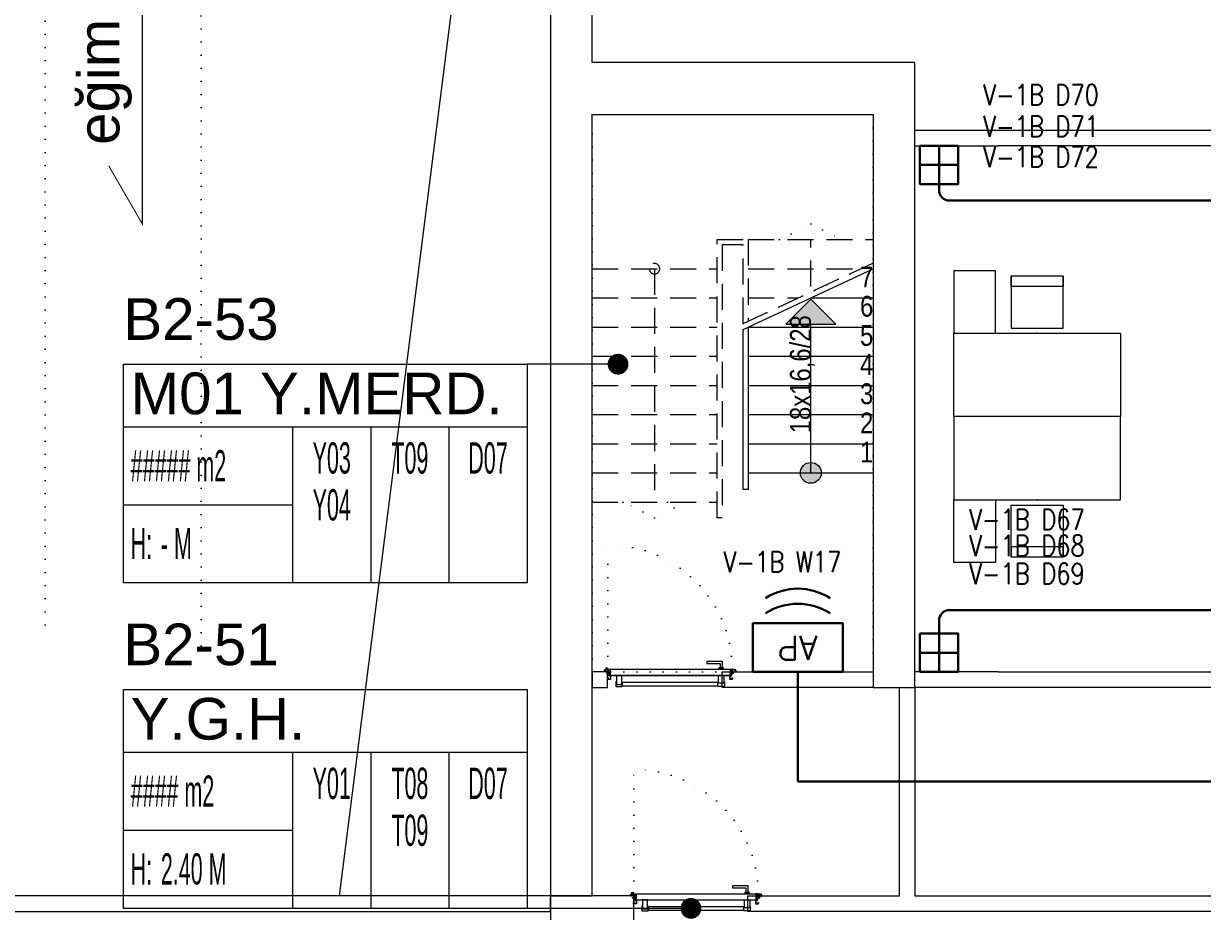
# Model space of a CAD drawing. Header units: metres. Extents: x -13621 to 152406, y -16073 to 22221.
# Drawn here: x 354 to 1486, y 2465 to 3317 of the extents above; entities that cross this region are included whole.
import ezdxf
from ezdxf.enums import TextEntityAlignment as Align

# ---------------------------------------------------------------- set-up
doc = ezdxf.new("R2010")
doc.units = ezdxf.units.M
doc.header["$LTSCALE"] = 100
doc.header["$MEASUREMENT"] = 0
for name, pattern in [('DOT2', [0.125, 0, -0.125]), ('DOT5', [0.75, 0, -0.75]), ('HIDDEN', [0.375, 0.25, -0.125])]:
    doc.linetypes.add(name, pattern=pattern)
doc.layers.get('0').update_dxf_attribs({"color": 9, "lineweight": 9})
for name, color, linetype, lineweight in [('00', 9, 'Continuous', 9), ('01', 9, 'Continuous', 9), ('05', 9, 'Continuous', 9), ('06D', 9, 'Continuous', 9), ('10', 9, 'Continuous', 9), ('14', 9, 'Continuous', 9), ('19', 9, 'Continuous', 9), ('19D', 9, 'DOT2', 9), ('20', 9, 'DOT2', 9), ('21', 9, 'Continuous', 9), ('21_mahal200', 9, 'Continuous', 9), ('Data  Tavan', 170, 'Continuous', 30), ('E-ACCESS POINT (KABLOSUZ ERİŞİM İÇİN)', 7, 'Continuous', 30), ('E-DUVARA MONTE PRİZ KUTUSU', 7, 'Continuous', 30), ('E-YAZI', 7, 'Continuous', 30)]:
    doc.layers.add(name, color=color, linetype=linetype, lineweight=lineweight)
doc.styles.add('Arial', font='arial.ttf', dxfattribs={"height": 2.5})
doc.styles.add('E-YAZI', font='txttw.shx')
doc.styles.add('MuuM_TEXT-ITALIC', font='ARIALNI.TTF')
doc.styles.add('MuuM_TEXT-STANDART', font='ARIALN.TTF')
doc.dimstyles.new('MuuM_DIM200', dxfattribs={"dimscale": 20, "dimtxt": 2, "dimasz": 1, "dimexe": 1, "dimexo": 1, "dimgap": 1, "dimtad": 1, "dimdec": 1, "dimrnd": 0.5, "dimdsep": 46, "dimtxsty": 'MuuM_TEXT-STANDART', "dimblk": 'ARCHTICK', "dimcen": 0, "dimdle": 0.15, "dimclrd": 256, "dimclre": 256, "dimclrt": 256, "dimadec": 0, "dimazin": 0, "dimtfac": 5, "dimtdec": 1, "dimtix": 1, "dimtmove": 2, "dimatfit": 3, "dimldrblk": 'DOT', "dimfxl": 3, "dimfxlon": 1, "dimtolj": 1, "dimlwd": -1, "dimlwe": -1, "dimarcsym": 0})

# ---------------------------------------------------------------- blocks, each defined once
blk = doc.blocks.new('10_DUVARA MONTE PRİZ KUTUSU')
at = {"layer": 'E-DUVARA MONTE PRİZ KUTUSU', "color": 4}
for p, q in [((0, 24.5), (0, -24.5)), ((24.5, 0), (-24.5, 0))]:
    blk.add_line(p, q, dxfattribs=at)
blk.add_lwpolyline([(-24.5, -24.5), (24.5, -24.5), (24.5, 24.5), (-24.5, 24.5)], close=True, dxfattribs=at)
blk = doc.blocks.new('*U382')
at = {"layer": 'E-ACCESS POINT (KABLOSUZ ERİŞİM İÇİN)', "color": 4}
blk.add_lwpolyline([(-2.395, 3.237), (2.395, 3.237), (2.395, 0.647), (-2.395, 0.647)], close=True, dxfattribs=at)
at = {"layer": 'E-ACCESS POINT (KABLOSUZ ERİŞİM İÇİN)', "color": 3}
for centre in [(0, 2.797), (0, 1.993)]:
    blk.add_arc(centre, 3.191, 237.1828, 302.8172, dxfattribs=at)
at = {"layer": 'E-ACCESS POINT (KABLOSUZ ERİŞİM İÇİN)', "color": 3, "style": 'E-YAZI'}
blk.add_text('AP', height=1.28, dxfattribs=at).set_placement((-1.054, 1.311))
blk = doc.blocks.new('p-kolon_80x80')
blk.add_lwpolyline([(-40, -40), (40, -40), (40, 40), (-40, 40)], close=True)
blk = doc.blocks.new('2.bod.sitatik')
at = {"layer": '01'}
blk.add_lwpolyline([(860, -6150), (900, -6150), (900, -6150), (900, -6150), (900, -5400), (1170, -5400), (1170, -5950), (1170, -5950), (1170, -5950), (1210, -5950), (1210, -5350), (900, -5350), (900, -4630), (860, -4630)], close=True, dxfattribs=at)
blk.add_blockref('p-kolon_80x80', (900, -6190), dxfattribs=at)
blk = doc.blocks.new('*U19')
at = {"ltscale": 15}
for p, q in [((-25, 1), (-26, 0)), ((-25, -1), (-26, 0)), ((-23, 1), (-25, 1)), ((-23, 1), (-23, -2)), ((-21, -3), (-18, 3)), ((-21, -3), (-18, 3)), ((-20, -3), (-17, 3)), ((-20, -3), (-16, 3)), ((-18, -3), (-15, 3)), ((-18, -3), (-15, 3)), ((-18, 1), (-18, 2)), ((-17, -3), (-14, 3)), ((-17, -3), (-13, 3)), ((-17, 1), (-17, 2)), ((-15, -3), (-12, 3)), ((-15, -3), (-12, 3)), ((-15, 1), (-15, 2)), ((-14, -3), (-11, 3)), ((-14, -3), (-10, 3)), ((-14, 1), (-14, 2)), ((-12, -3), (-9, 3)), ((-12, -3), (-9, 3)), ((-12, 1), (-12, 2)), ((-11, -3), (-8, 3)), ((-11, -3), (-7, 3)), ((-11, 1), (-11, 2)), ((-9, -3), (-6, 3)), ((-9, -3), (-6, 3)), ((-9, 1), (-9, 2)), ((-8, -3), (-4, 3)), ((-8, -3), (-5, 3)), ((-8, 1), (-8, 2)), ((-6, -3), (-3, 3)), ((-6, -3), (-3, 3)), ((-6, 1), (-6, 2)), ((-5, -3), (-1, 3)), ((-5, -3), (-2, 3)), ((-5, 1), (-5, 2)), ((-3, 1), (-3, 2)), ((0, 4), (-2, 1)), ((-2, 1), (-2, 2)), ((0, 0), (-1, 0)), ((-25, -1), (-23, -2)), ((-9, -2), (-23, -2)), ((-21, -3), (-21, -2)), ((-20, -3), (-19, -2)), ((-20, -2), (-19, -2)), ((-19, -2), (-18, -2)), ((-18, -3), (-18, -2)), ((-17, -3), (-16, -2)), ((-17, -2), (-16, -2)), ((-16, -2), (-15, -2)), ((-15, -3), (-15, -2)), ((-14, -3), (-13, -2)), ((-14, -2), (-13, -2)), ((-13, -2), (-12, -2)), ((-12, -3), (-12, -2)), ((-11, -3), (-10, -2)), ((-11, -2), (-10, -2)), ((-10, -2), (-9, -2)), ((-9, -3), (-9, -2)), ((-8, -2), (-7, -2)), ((-8, -3), (-7, -2)), ((-7, -2), (-6, -2)), ((-6, -3), (-6, -2)), ((-5, -2), (-4, -2)), ((-5, -3), (-4, -2)), ((-4, -2), (-2, -2)), ((0, -4), (-2, -2)), ((0, 0), (-1, 0))]:
    blk.add_line(p, q, dxfattribs=at)
for p, q in [((-7, 1), (-23, 1)), ((-17, 1), (-19, 1)), ((-16, 1), (-17, 1)), ((-14, 1), (-16, 1)), ((-13, 1), (-14, 1)), ((-11, 1), (-13, 1)), ((-10, 1), (-11, 1)), ((-8, 1), (-10, 1)), ((-7, 1), (-8, 1)), ((-5, 1), (-7, 1)), ((-4, 1), (-5, 1)), ((-2, 1), (-4, 1)), ((-2, 1), (-2, 1)), ((0, 0), (0, 4)), ((-2, -2), (-2, -2)), ((0, 0), (0, -4))]:
    blk.add_line(p, q)
for centre, radius, start, end in [((-26, 4), 3.92, 274.361, 322.1025), ((-26, -4), 3.92, 37.8975, 85.639), ((-18, 3), 0.0971, 330.3204, 150.3204), ((-17, 3), 0.0971, 330.3204, 150.3204), ((-15, 3), 0.0971, 330.3204, 150.3204), ((-14, 3), 0.0971, 330.3204, 150.3204), ((-12, 3), 0.0971, 330.3204, 150.3204), ((-11, 3), 0.0971, 330.3204, 150.3204), ((-9, 3), 0.0971, 330.3204, 150.3204), ((-8, 3), 0.0971, 330.3204, 150.3204), ((-6, 3), 0.0971, 330.3204, 150.3204), ((-5, 3), 0.0971, 330.3204, 150.3204), ((-3, 3), 0.0971, 330.3204, 150.3204), ((-2, 3), 0.0971, 330.3204, 150.3204), ((-1, 0), 0.486, 90, 270), ((0, 4), 0.25, 0, 150.0864), ((-21, -3), 0.0971, 150.3204, 330.3204), ((-20, -3), 0.0971, 150.3204, 330.3204), ((-18, -3), 0.0971, 150.3204, 330.3204), ((-17, -3), 0.0971, 150.3204, 330.3204), ((-15, -3), 0.0971, 150.3204, 330.3204), ((-14, -3), 0.0971, 150.3204, 330.3204), ((-12, -3), 0.0971, 150.3204, 330.3204), ((-11, -3), 0.0971, 150.3204, 330.3204), ((-9, -3), 0.0971, 150.3204, 330.3204), ((-8, -3), 0.0971, 150.3204, 330.3204), ((-6, -3), 0.0971, 150.3204, 330.3204), ((-5, -3), 0.0971, 150.3204, 330.3204), ((0, -4), 0.25, 209.9136, 0)]:
    blk.add_arc(centre, radius, start, end, dxfattribs=at)
blk = doc.blocks.new('conta')
at = {"ltscale": 10}
for p, q in [((-2649.9, 5345.5), (-2649.8, 5345.6)), ((-2649.9, 5344.5), (-2649.8, 5344.3)), ((-2649.8, 5344.3), (-2649.7, 5344.3)), ((-2649.7, 5345.4), (-2649.3, 5345.4)), ((-2649.2, 5345.4), (-2649.1, 5345.5)), ((-2649, 5344), (-2648.8, 5343.8)), ((-2648.9, 5344.1), (-2648.7, 5343.9)), ((-2648.8, 5345.1), (-2648.6, 5345.3)), ((-2648.8, 5344.9), (-2648.6, 5345.2)), ((-2648.7, 5343.8), (-2648.7, 5343.8)), ((-2648.6, 5345.3), (-2648.6, 5345.3))]:
    blk.add_line(p, q, dxfattribs=at)
for centre, radius, start, end in [((-2649.8, 5345.5), 0.05, 140.6345, 188.9372), ((-2653, 5345), 3.19, 350.4674, 8.9372), ((-2649.9, 5344.5), 0.02, 170.4674, 213.7451), ((-2649.7, 5345.6), 0.0696, 22.2428, 159.258), ((-2650.9, 5345), 1.24, 340.3382, 16.7772), ((-2649.7, 5344.6), 0.03, 160.3382, 273.2666), ((-2649.7, 5345.4), 0.03, 90, 196.7772), ((-2649.6, 5341.5), 3.01, 80.4362, 93.2666), ((-2649.3, 5345.5), 0.05, 270, 303.0062), ((-2649.2, 5344.1), 0.231, 353.9571, 81.9004), ((-2649.1, 5345.5), 0.03, 4.7972, 123.0062), ((-2649.1, 5344.5), 0.03, 260.4362, 338.7066), ((-2651.2, 5344.8), 2.33, 7.5897, 18.7951), ((-2649, 5345.6), 0.05, 18.7951, 42.1429), ((-2650.2, 5345), 1.27, 338.7066, 23.0418), ((-2648.9, 5344.1), 0.1, 173.9571, 217.2653), ((-2648.8, 5345.1), 0.05, 187.5897, 322.7347), ((-2658.2, 5345.2), 9.36, 353.6857, 357.8537), ((-2648.8, 5344.2), 0.1, 173.6857, 217.2653), ((-2648.8, 5344.8), 0.05, 142.7347, 180.2669), ((-2648.7, 5343.8), 0.05, 217.2653, 307.2653), ((-2648.7, 5343.8), 0.05, 307.2653, 37.2653), ((-2648.6, 5345.3), 0.05, 52.7347, 142.7347), ((-2648.6, 5345.3), 0.05, 322.7347, 52.7347)]:
    blk.add_arc(centre, radius, start, end, dxfattribs=at)
for points, knots in [([(-2649, 5345.6), (-2649, 5345.6), (-2649.1, 5345.7), (-2649.2, 5345.4), (-2649.3, 5345.7), (-2649.4, 5345.5), (-2649.5, 5345.7), (-2649.6, 5345.5), (-2649.7, 5345.6), (-2649.7, 5345.6)], [0.0086373, 0.0086373, 0.0086373, 0.0086373, 0.1097304, 0.3133405, 0.4430081, 0.5658764, 0.7165186, 0.8527974, 0.9648495, 0.9648495, 0.9648495, 0.9648495]), ([(-2649.7, 5344.3), (-2649.7, 5344.3), (-2649.7, 5344.5), (-2649.6, 5344.3), (-2649.3, 5344.4), (-2649.2, 5344.4), (-2649.2, 5344.4)], [0, 0, 0, 0, 0.1008757, 0.3841126, 0.5436166, 0.6906785, 0.6906785, 0.6906785, 0.6906785])]:
    blk.add_open_spline(points, degree=3, knots=knots, dxfattribs=at)
blk = doc.blocks.new('p-yn_sackasa')
at = {"layer": '10', "linetype": 'Continuous'}
for p, q in [((-2.2, 0), (-2.2, -0.2)), ((0, 6.9), (0, 6.2)), ((0, 6.2), (0, 6.9)), ((0.1, 6.9), (0.1, 6.2)), ((0.2, 6.9), (0.2, 6.2)), ((2.7, 7.2), (0.3, 7.2)), ((2.7, 7.2), (0.3, 7.2)), ((2.7, 7), (0.3, 7)), ((0.3, 7), (2.7, 7)), ((0.3, 6.1), (0.8, 6.1)), ((0.7, 6), (0.3, 6)), ((0.3, 5.9), (0.7, 5.9)), ((0.8, 5.9), (0.3, 5.9)), ((0.7, 5.9), (0.7, 6)), ((0.7, -0.7), (0.7, 2.3)), ((0.7, -0.7), (0.7, 2.3)), ((0.8, 5.9), (0.8, 6.1)), ((0.8, -0.7), (0.8, 2.3)), ((0.8, -0.7), (0.8, 2.3)), ((0.9, 2.3), (1, 2.3)), ((0.9, 2.3), (0.9, 2.3)), ((1, 2.5), (1, 2.4)), ((1, 2.5), (1, 2.5)), ((1.1, 2.5), (1.1, 3.7)), ((1.1, 2.5), (1.1, 3.7)), ((1.3, 3.7), (1.3, 2.5)), ((1.3, 2.5), (1.3, 3.7)), ((2.5, 4), (1.4, 4)), ((1.4, 4), (2.5, 4)), ((1.4, 3.8), (2.5, 3.8)), ((2.5, 3.8), (1.4, 3.8)), ((2.5, 3.4), (2.6, 3.7)), ((2.6, 3.7), (2.5, 3.4)), ((2.7, 3.6), (2.6, 3.3)), ((2.7, 3.6), (2.6, 3.3)), ((2.8, 3.3), (2.8, 6.9)), ((2.8, 3.3), (2.8, 6.9)), ((2.9, 3.3), (2.9, 6.9)), ((2.9, 3.3), (2.9, 6.9)), ((-2.9, -1.7), (-2.9, -0.3)), ((-2.9, -0.3), (-2.9, -1.7)), ((-2.8, -0.3), (-2.8, -1.7)), ((-2.8, -0.3), (-2.8, -1.7)), ((-2.2, 0), (-2.7, 0)), ((-2.2, 0), (-2.7, 0)), ((-2.2, -0.1), (-2.7, -0.1)), ((-2.2, -0.2), (-2.7, -0.2)), ((1, -1.8), (-2.7, -1.8)), ((1, -1.9), (-2.7, -1.9)), ((-2.7, -2), (1, -2)), ((1, -2), (-2.7, -2)), ((-2.2, -0.1), (-2.2, 0)), ((0.9, -0.8), (1, -0.8)), ((0.9, -0.8), (0.9, -0.8)), ((1, -0.9), (1, -0.9)), ((1, -0.9), (1, -0.9)), ((1.1, -1), (1.1, -1.7)), ((1.1, -1), (1.1, -1.7)), ((1.3, -1), (1.3, -1.7)), ((1.3, -1), (1.3, -1.7))]:
    blk.add_line(p, q, dxfattribs=at)
for points in [[(0.1, 2.1), (0.7, 2.1), (0.7, -0.5), (0.1, -0.5)], [(0.1, 2.1), (0.4, 2.1), (0.4, -0.5), (0.1, -0.5)]]:
    blk.add_lwpolyline(points, close=True, dxfattribs=at)
for centre, radius, start, end in [((0.3, 6.9), 0.249, 90, 180), ((0.3, 6.9), 0.261, 90, 180), ((0.3, 6.2), 0.249, 181.345, 271.3502), ((0.3, 6.2), 0.261, 180, 270), ((0.3, 6.9), 0.122, 90, 180), ((0.3, 6.2), 0.122, 180, 270), ((0.3, 6.9), 0.11, 90, 180), ((0.3, 6.2), 0.11, 180, 270), ((0.9, 2.3), 0.206, 63.2169, 180), ((0.9, 2.3), 0.219, 63.2153, 180), ((0.9, 2.3), 0.0801, 63.215, 180), ((0.9, 2.3), 0.0674, 63.2144, 180), ((1, 2.5), 0.219, 243.2148, 0), ((1, 2.5), 0.0801, 243.2203, 0), ((1, 2.5), 0.206, 243.2197, 0), ((1, 2.5), 0.0674, 243.2129, 0), ((1.4, 3.7), 0.24, 90, 180), ((1.4, 3.7), 0.253, 90, 180), ((1.4, 3.7), 0.114, 90, 180), ((1.4, 3.7), 0.101, 90, 180), ((2.5, 3.7), 0.249, 342.8613, 90), ((2.5, 3.7), 0.261, 342.8602, 90), ((2.5, 3.7), 0.122, 342.8607, 90), ((2.5, 3.7), 0.11, 342.8621, 90), ((2.7, 3.3), 0.232, 162.8601, 0), ((2.7, 3.3), 0.219, 162.8613, 0), ((2.7, 3.3), 0.0927, 162.8605, 0), ((2.7, 3.3), 0.0801, 162.8624, 0), ((2.7, 6.9), 0.249, 0, 90), ((2.7, 6.9), 0.261, 0, 90), ((2.7, 6.9), 0.122, 0, 90), ((2.7, 6.9), 0.11, 0, 90), ((-2.7, -0.3), 0.24, 90, 180), ((-2.7, -0.3), 0.253, 90, 180), ((-2.7, -1.7), 0.24, 180, 270), ((-2.7, -1.7), 0.253, 180, 270), ((-2.7, -0.3), 0.114, 90, 180), ((-2.7, -0.3), 0.101, 90, 180), ((-2.7, -1.7), 0.114, 180, 270), ((-2.7, -1.7), 0.101, 180, 270), ((0.9, -0.7), 0.206, 180, 296.7851), ((0.9, -0.7), 0.219, 180, 296.785), ((0.9, -0.7), 0.0674, 180, 180.5245), ((0.9, -0.7), 0.0801, 180, 296.785), ((0.9, -0.7), 0.0674, 180, 296.7871), ((1, -1), 0.219, 0, 116.7854), ((1, -1), 0.206, 0, 116.7836), ((1, -1), 0.0801, 0, 116.7811), ((1, -1), 0.0674, 0, 116.7871), ((1, -1.7), 0.114, 270, 0), ((1, -1.7), 0.24, 270, 0), ((1, -1.7), 0.101, 270, 0), ((1, -1.7), 0.253, 270, 0)]:
    blk.add_arc(centre, radius, start, end, dxfattribs=at)
at = {"layer": '10', "xscale": 0.0842696629213483, "yscale": 0.0842696629213483, "zscale": 0.0842696629213483}
blk.add_blockref('*U19', (1, 1.3), dxfattribs=at)
at = {"layer": '14', "xscale": -0.7887640449438696, "yscale": 0.7887640449438696, "zscale": 0.7887640449438204, "rotation": 90}
blk.add_blockref('conta', (4217.8, -2086.4), dxfattribs=at)
blk = doc.blocks.new('*U379')
at = {"layer": '06D'}
for points in [[(110.1, 4.8), (110.1, 11), (95.1, 11), (95.1, 9.1), (107.9, 9.1), (107.9, 9.1), (107.9, 4.8), (110.1, 4.8)], [(111.2, 3.5), (111.2, 4.8), (106.8, 4.8), (106.8, 3.5), (111.2, 3.5)]]:
    blk.add_lwpolyline(points, dxfattribs=at)
for points in [[(8.5, -8.6), (7.9, -8.6), (7.9, -12.6, 0.414214), (8.2, -13), (13.7, -13, 0.414214), (14.1, -12.6), (14.1, -8.6), (13.5, -8.6)], [(111.5, -8.6), (112.1, -8.6), (112.1, -12.6, -0.414214), (111.7, -13), (106.2, -13, -0.414214), (105.9, -12.6), (105.9, -8.6), (106.5, -8.6)]]:
    blk.add_lwpolyline(points, format="xyb", dxfattribs=at)
for points in [[(8.5, -11.1), (13.5, -11.1), (13.5, -2.5), (8.5, -2.5)], [(14.1, -12.4), (105.9, -12.4), (105.9, -9.2), (14.1, -9.2)], [(111.5, -10), (106.5, -10), (106.5, -2.5), (111.5, -2.5)]]:
    blk.add_lwpolyline(points, close=True, dxfattribs=at)
at = {"layer": '10', "ltscale": 10}
for p, q in [((-1.6, 3.7), (-1.7, 3.6)), ((-1.6, 3.7), (-1.7, 3.6)), ((-1.2, 3.1), (-1.2, 3.2)), ((-1.2, 3.1), (-1.2, 3.2)), ((-1.2, 3.1), (-1.1, 3.1)), ((-1.2, 3.1), (-1.1, 3.1)), ((-1.1, 3), (-1.1, 3.4)), ((-1.1, 3), (-1.1, 3.4)), ((-0.8, 3), (-0.8, 3.4)), ((-0.8, 3), (-0.8, 3.4)), ((0.3, 3.4), (0.3, 3.3)), ((0.4, 3.5), (119.6, 3.5)), ((0.4, 3.4), (0.4, 3.3)), ((0.4, 3.2), (2.2, 3.2)), ((0.5, 3.4), (119.5, 3.4)), ((0.5, 3.3), (2.3, 3.3)), ((1, 0), (2, 0.7)), ((2, 1.1), (2, 0.7)), ((2.3, 1.1), (2, 1.1)), ((2, 0.7), (2, -0.8)), ((2.3, 3.1), (2.3, -2.4)), ((2.3, 0.7), (2.3, 1.1)), ((2.3, -0.8), (2.3, 0.7)), ((2.4, 3.2), (2.4, -2.3)), ((117.5, 3.2), (117.5, -2.3)), ((119.5, 3.3), (117.6, 3.3)), ((119.6, 3.2), (117.7, 3.2)), ((117.7, 3.1), (117.7, -2.4)), ((117.7, 1.1), (117.7, -0.4)), ((118, 1.1), (117.7, 1.1)), ((117.7, 1.1), (117.7, -0.4)), ((118, 1.1), (117.7, 1.1)), ((118, -0.4), (118, 1.1)), ((118, -0.4), (118, 1.1)), ((118, 0.9), (119, 0.9)), ((118, 0.9), (119, 0.9)), ((118, 0.7), (119, 0.7)), ((118, 0.7), (119, 0.7)), ((119, 0.3), (118, -0.4)), ((119, 0.3), (118, -0.4)), ((119.5, 3.4), (119.5, 3.3)), ((119.7, 3.4), (119.7, 3.3)), ((2, -0.4), (1, -0.4)), ((2, -0.6), (1, -0.6)), ((2, -0.8), (2.3, -0.8)), ((2.4, -2.5), (117.6, -2.5)), ((2.5, -2.3), (117.5, -2.3)), ((117.7, -0.4), (117.7, -0.8)), ((117.7, -0.4), (117.7, -0.8)), ((117.7, -0.8), (118, -0.8)), ((117.7, -0.8), (118, -0.8)), ((118, -0.8), (118, -0.4)), ((118, -0.8), (118, -0.4))]:
    blk.add_line(p, q, dxfattribs=at)
blk.add_circle((-0.9, 4.2), 0.843, dxfattribs=at)
blk.add_circle((-0.9, 4.2), 0.843, dxfattribs=at)
for centre, radius, start, end in [((-0.9, 4.2), 1.01, 219.4092, 254.2861), ((-0.9, 4.2), 1.01, 219.4092, 254.2861), ((-0.4, 3.2), 0.428, 156.352, 217.621), ((-0.4, 3.2), 0.428, 156.352, 217.621), ((-0.4, 3.2), 0.302, 105.5524, 240.0315), ((-0.4, 3.2), 0.302, 105.5524, 240.0315), ((0.4, 3.4), 0.1, 90, 180), ((0.4, 3.3), 0.1, 180, 270), ((0.5, 3.4), 0.005, 90, 180), ((0.5, 3.3), 0.005, 180, 270), ((2.2, 3.1), 0.05, 0, 90), ((2.3, 3.2), 0.1, 0, 90), ((117.6, 3.2), 0.1, 90, 180), ((117.7, 3.1), 0.05, 90, 180), ((119.5, 3.4), 0.005, 0, 90), ((119.5, 3.3), 0.005, 270, 0), ((119.6, 3.4), 0.1, 0, 90), ((119.6, 3.3), 0.1, 270, 0), ((2.4, -2.4), 0.1, 180, 270), ((2.5, -2.3), 0.05, 180, 270), ((117.6, -2.3), 0.141, 284.9271, 345.0729)]:
    blk.add_arc(centre, radius, start, end, dxfattribs=at)
at = {"layer": '20'}
blk.add_lwpolyline([(0.3, 3.4), (0.3, 122.8, -0.414214), (119.7, 3.4, 1)], format="xyb", dxfattribs=at)
at = {"xscale": -1, "rotation": 180}
blk.add_blockref('p-yn_sackasa', (0, 1), dxfattribs=at)
at = {"rotation": 180}
blk.add_blockref('p-yn_sackasa', (120, 1), dxfattribs=at)
blk = doc.blocks.new('0_arrowstairs')
blk.add_lwpolyline([(0, 0), (0, -30), (15, 0), (0, 30)], close=True)
blk = doc.blocks.new('p-M01-M02_M03')
at = {"layer": '19'}
h = blk.add_hatch(color=256, dxfattribs=at)
h.dxf.hatch_style = 1
h.paths.add_polyline_path([(186, -201.3), (234, -201.3), (210, -177.2)])
h = blk.add_hatch(color=256, dxfattribs=at)
h.dxf.hatch_style = 1
edge = h.paths.add_edge_path()
edge.add_arc((210, -344), 10, 0, 360)
for points in [[(145, -206.3), (270, -148)], [(145, -206.3), (270, -148)], [(210, -344), (210, -201.3), (210, -201.3)], [(150, -204), (150, -360), (150, -360), (145, -360), (145, -360), (145, -206.3)]]:
    blk.add_lwpolyline(points, dxfattribs=at)
blk.add_lwpolyline([(186, -201.3), (234, -201.3), (210, -177.2)], close=True, dxfattribs=at)
at = {"layer": '19', "linetype": 'Continuous'}
for points in [[(210, -176), (270, -176)], [(150, -204), (270, -204)], [(150, -232), (270, -232)], [(150, -260), (270, -260)], [(150, -288), (270, -288)], [(150, -316), (270, -316)], [(150, -344), (270, -344)]]:
    blk.add_lwpolyline(points, dxfattribs=at)
at = {"layer": '19'}
blk.add_circle((210, -344), 10, dxfattribs=at)
at = {"layer": '19D', "linetype": 'HIDDEN'}
for points in [[(145, -200.7), (145, -125), (125, -125), (125, -125), (125, -387), (120, -387), (120, -120), (120, -120), (150, -120), (150, -198.4)], [(150, -120), (270, -120)], [(210, -165), (210, -120)], [(145, -200.7), (270, -142.4)], [(0, -148), (120, -148)], [(150, -148), (258, -148)], [(0, -176), (120, -176)], [(150, -176), (198, -176)], [(0, -204), (120, -204)], [(0, -232), (120, -232)], [(0, -260), (120, -260)], [(0, -288), (120, -288)], [(0, -316), (120, -316)], [(0, -344), (120, -344)], [(0, -372), (120, -372)]]:
    blk.add_lwpolyline(points, dxfattribs=at)
at = {"layer": '19D'}
blk.add_lwpolyline([(145, -200.7), (270, -142.4)], dxfattribs=at)
at = {"layer": '19D', "linetype": 'HIDDEN', "extrusion": (0, 0, -1)}
blk.add_lwpolyline([(-60, -148), (-60, -372)], dxfattribs=at)
blk.add_circle((-60, -148), 5, dxfattribs=at)
at = {"layer": '19D', "linetype": 'HIDDEN', "extrusion": (0, 0, -1), "zscale": -1, "rotation": 90}
blk.add_blockref('0_arrowstairs', (-210, -120), dxfattribs=at)
at = {"layer": '19D', "linetype": 'HIDDEN', "extrusion": (0, 0, -1), "rotation": 270}
blk.add_blockref('0_arrowstairs', (-60, -372), dxfattribs=at)
blk = doc.blocks.new('p-M01-M02_M03_formül')
at = {"layer": '21', "style": 'MuuM_TEXT-STANDART'}
for s, p in [('7', (270, -176)), ('6', (270, -204)), ('5', (270, -232)), ('4', (270, -260)), ('3', (270, -288)), ('2', (270, -316)), ('1', (270, -344))]:
    blk.add_text(s, height=20, dxfattribs=at).set_placement(p, align=Align.RIGHT)
blk.add_text('18x16,6/28', height=20, rotation=90, dxfattribs=at).set_placement((210, -202.6), align=Align.RIGHT)
blk = doc.blocks.new('0_slopearrow')
at = {"const_width": 0.05}
blk.add_lwpolyline([(11.206, 0), (-3.794, 0), (-0.999, 1.614)], dxfattribs=at)
at = {"style": 'Arial'}
blk.add_attdef('EGIM', text='', height=2, dxfattribs=at).set_placement((0, 0.5), align=Align.BOTTOM_LEFT)
at = {"style": 'MuuM_TEXT-ITALIC'}
blk.add_attdef('SLOPE', text='', height=2, dxfattribs=at).set_placement((0, -0.5), align=Align.TOP_LEFT)
blk = doc.blocks.new('p-sandalye-03')
for points in [[(-5, -25.1), (-5, 24.9), (-55, 24.9), (-55, -25.1), (-5, -25.1)], [(-55, 24.9), (-45, 24.9), (-45, -25.1), (-55, -25.1)]]:
    blk.add_lwpolyline(points)
blk.add_point((0, -0.1))
blk = doc.blocks.new('m-calisma unitesi 02')
at = {"ltscale": 0.5}
blk.add_lwpolyline([(-160, 140), (-160, 80), (-120, 80), (-120, 140)], close=True, dxfattribs=at)
blk.add_lwpolyline([(0, 80), (0, 0), (-160, 0), (-160, 80)], close=True)
at = {"linetype": 'DOT5'}
blk.add_lwpolyline([(-160, 80), (-160, 80)], dxfattribs=at)
at = {"rotation": 270}
blk.add_blockref('p-sandalye-03', (-80, 80), dxfattribs=at)
blk = doc.blocks.new('_ArchTick')
at = {"color": 0, "linetype": 'ByBlock', "const_width": 0.15}
blk.add_lwpolyline([(-0.5, -0.5), (0.5, 0.5)], dxfattribs=at)
blk = doc.blocks.new('_Dot')
at = {"color": 0, "linetype": 'ByBlock', "lineweight": -2}
blk.add_line((-0.5, 0), (-1, 0), dxfattribs=at)
at = {"color": 0, "linetype": 'ByBlock', "const_width": 0.5}
blk.add_lwpolyline([(-0.25, 0, 1), (0.25, 0, 1)], format="xyb", close=True, dxfattribs=at)
blk = doc.blocks.new('0_roomno2')
blk.add_lwpolyline([(19.375, -10.5), (0, -10.5), (0, 0), (19.375, 0)], close=True)
for points in [[(0, -3), (19.375, -3)], [(8.125, -3), (8.125, -10.5)], [(11.875, -3), (11.875, -10.5)], [(15.625, -3), (15.625, -10.5)], [(0, -6.75), (8.125, -6.75)]]:
    blk.add_lwpolyline(points)
at = {"style": 'MuuM_TEXT-STANDART', "width": 0.6}
blk.add_text('H:', height=1.5, dxfattribs=at).set_placement((0.35, -8.608), align=Align.MIDDLE_LEFT)
at = {"style": 'Arial'}
blk.add_attdef('ODANO', (0, 1.17), '', height=2, dxfattribs=at)
blk.add_attdef('MEKANADI', text='', height=2, dxfattribs=at).set_placement((0.35, -3), align=Align.BOTTOM_LEFT)
at = {"style": 'MuuM_TEXT-STANDART', "width": 0.6}
for tag, p in [('YER01', (10, -4.5)), ('TAVAN01', (13.75, -4.5)), ('DUVAR01', (17.5, -4.5)), ('YER02', (10, -6.75)), ('TAVAN02', (13.75, -6.75)), ('DUVAR02', (17.5, -6.75)), ('YER03', (10, -9)), ('TAVAN03', (13.75, -9)), ('DUVAR03', (17.5, -9))]:
    blk.add_attdef(tag, text='', height=1.5, dxfattribs=at).set_placement(p, align=Align.MIDDLE_CENTER)
for tag, p in [('M2', (0.35, -4.875)), ('TEMIZTAVANYUKSEKLIGI', (1.8, -8.608))]:
    blk.add_attdef(tag, text='', height=1.5, dxfattribs=at).set_placement(p, align=Align.MIDDLE_LEFT)
blk = doc.blocks.new('2.bod.Mimari')
at = {"layer": '00'}
for points in [[(1210, -5415), (1305, -5415)], [(1305, -5415), (1560, -5415), (1560, -5430), (1290, -5430)], [(1210, -5430), (1290, -5430)], [(1290, -5935), (1210, -5935)], [(1290, -5935), (1640, -5935), (1640, -5950)], [(1560, -6165), (1049.71, -6165), (1049.71, -6150), (1195, -6150), (1195, -5950), (1210, -5950), (1210, -6150), (1560, -6150), (1560, -6165)], [(1305, -5950), (1290, -5950), (1290, -5950), (1210, -5950)], [(1640, -5950), (1640, -6050), (1625, -6050), (1625, -5950), (1305, -5950)]]:
    blk.add_lwpolyline(points, dxfattribs=at)
for points in [[(900, -5950), (915, -5950), (915, -5935), (900, -5935)], [(1025, -5935), (1170, -5935), (1170, -5950), (1025, -5950)], [(40, -6150), (40, -6165), (860, -6165), (860, -6150)]]:
    blk.add_lwpolyline(points, close=True, dxfattribs=at)
at = {"layer": '06D'}
blk.add_lwpolyline([(657.5, -6150), (860, -4550), (860, -4550), (940, -4550), (940, -3830), (860, -3830, 0.3239144), (40, -4550), (241.23, -6150)], format="xyb", dxfattribs=at)
at = {"layer": '06D', "linetype": 'DOT2'}
for points in [[(375, -5889.88), (375, -4630, -0.3693847), (825, -4150), (8420, -4150)], [(525, -5909.88), (525, -4650, -0.4142136), (825, -4350), (8520, -4350)]]:
    blk.add_lwpolyline(points, format="xyb", dxfattribs=at)
at = {"layer": '20', "color": 71, "true_color": 0xafe387}
blk.add_lwpolyline([(900, -5400), (1170, -5400), (1170, -5935), (900, -5935)], close=True, dxfattribs=at)
for name, p in [('p-M01-M02_M03', (900, -5400)), ('p-M01-M02_M03_formül', (900, -5390))]:
    blk.add_blockref(name, p)
at = {"layer": '05'}
blk.add_blockref('m-calisma unitesi 02', (1407.34, -5690), dxfattribs=at)
at = {"layer": '05', "xscale": -1, "rotation": 180}
blk.add_blockref('m-calisma unitesi 02', (1407.34, -5690), dxfattribs=at)
at = {"layer": '10'}
for p in [(915, -5935.95), (939.85, -6151.5)]:
    blk.add_blockref('*U379', p, dxfattribs=at)
at = {"layer": '21'}
ref = blk.add_blockref('0_slopearrow', (468.37, -5429.12), dxfattribs=dict(at, xscale=20, yscale=20, zscale=20, rotation=90))
ref.add_attrib('EGIM', 'eğim %11', dxfattribs={"layer": '0', "height": 40, "rotation": 90, "style": 'Arial'}).set_placement((458.37, -5429.12), align=Align.BOTTOM_LEFT)
at = {"layer": '21_mahal200'}
ref = blk.add_blockref('0_roomno2', (450.17, -5639.65), dxfattribs=dict(at, xscale=20, yscale=20, zscale=20))
ref.add_attrib('ODANO', 'B2-53', (450.17, -5616.25), dxfattribs={"layer": '0', "height": 40, "style": 'Arial'})
ref.add_attrib('MEKANADI', 'M01 Y.MERD.', dxfattribs={"layer": '0', "height": 40, "style": 'Arial'}).set_placement((457.17, -5699.65), align=Align.BOTTOM_LEFT)
ref.add_attrib('M2', '##### m2', dxfattribs={"layer": '0', "height": 30, "style": 'MuuM_TEXT-STANDART', "width": 0.6}).set_placement((457.17, -5737.15), align=Align.MIDDLE_LEFT)
ref.add_attrib('TEMIZTAVANYUKSEKLIGI', '- M', dxfattribs={"layer": '0', "height": 30, "style": 'MuuM_TEXT-STANDART', "width": 0.6}).set_placement((486.17, -5811.81), align=Align.MIDDLE_LEFT)
ref.add_attrib('YER01', 'Y03', dxfattribs={"layer": '0', "height": 30, "style": 'MuuM_TEXT-STANDART', "width": 0.6}).set_placement((650.17, -5729.65), align=Align.MIDDLE_CENTER)
ref.add_attrib('TAVAN01', 'T09', dxfattribs={"layer": '0', "height": 30, "style": 'MuuM_TEXT-STANDART', "width": 0.6}).set_placement((725.17, -5729.65), align=Align.MIDDLE_CENTER)
ref.add_attrib('DUVAR01', 'D07', dxfattribs={"layer": '0', "height": 30, "style": 'MuuM_TEXT-STANDART', "width": 0.6}).set_placement((800.17, -5729.65), align=Align.MIDDLE_CENTER)
ref.add_attrib('YER02', 'Y04', dxfattribs={"layer": '0', "height": 30, "style": 'MuuM_TEXT-STANDART', "width": 0.6}).set_placement((650.17, -5774.65), align=Align.MIDDLE_CENTER)
ref = blk.add_blockref('0_roomno2', (450.17, -5952.04), dxfattribs=dict(at, xscale=20, yscale=20, zscale=20))
ref.add_attrib('ODANO', 'B2-51', (450.17, -5928.64), dxfattribs={"layer": '0', "height": 40, "style": 'Arial'})
ref.add_attrib('MEKANADI', 'Y.G.H.', dxfattribs={"layer": '0', "height": 40, "style": 'Arial'}).set_placement((457.17, -6012.04), align=Align.BOTTOM_LEFT)
ref.add_attrib('M2', '#### m2', dxfattribs={"layer": '0', "height": 30, "style": 'MuuM_TEXT-STANDART', "width": 0.6}).set_placement((457.17, -6049.54), align=Align.MIDDLE_LEFT)
ref.add_attrib('TEMIZTAVANYUKSEKLIGI', '2.40 M', dxfattribs={"layer": '0', "height": 30, "style": 'MuuM_TEXT-STANDART', "width": 0.6}).set_placement((486.17, -6124.19), align=Align.MIDDLE_LEFT)
ref.add_attrib('YER01', 'Y01', dxfattribs={"layer": '0', "height": 30, "style": 'MuuM_TEXT-STANDART', "width": 0.6}).set_placement((650.17, -6042.04), align=Align.MIDDLE_CENTER)
ref.add_attrib('TAVAN01', 'T08', dxfattribs={"layer": '0', "height": 30, "style": 'MuuM_TEXT-STANDART', "width": 0.6}).set_placement((725.17, -6042.04), align=Align.MIDDLE_CENTER)
ref.add_attrib('DUVAR01', 'D07', dxfattribs={"layer": '0', "height": 30, "style": 'MuuM_TEXT-STANDART', "width": 0.6}).set_placement((800.17, -6042.04), align=Align.MIDDLE_CENTER)
ref.add_attrib('TAVAN02', 'T09', dxfattribs={"layer": '0', "height": 30, "style": 'MuuM_TEXT-STANDART', "width": 0.6}).set_placement((725.17, -6087.04), align=Align.MIDDLE_CENTER)
for points in [[(925.01, -5639.65), (837.67, -5639.65)], [(994.96, -6162.04), (837.67, -6162.04)]]:
    blk.add_leader(points, dimstyle='MuuM_DIM200', override={"dimasz": 1, "dimfxl": 10}, dxfattribs=at)

msp = doc.modelspace()

# ---------------------------------------------------------------- linework, layer by layer
at = {"layer": 'Data  Tavan'}
for p, q in [((1233.1, 3163.3), (1233.1, 3157.4)), ((1243.1, 3147.4), (1690.5, 3147.4)), ((1243.1, 2754.3), (1649.5, 2754.3)), ((1233.1, 2731.7), (1233.1, 2744.3)), ((1097.5, 2695), (1097.5, 2589.8)), ((1097.5, 2589.8), (1649.5, 2589.8))]:
    msp.add_line(p, q, dxfattribs=at)
for centre, start, end in [((1243.1, 3157.4), 180, 270), ((1243.1, 2744.3), 90, 180)]:
    msp.add_arc(centre, 10, start, end, dxfattribs=at)

# ---------------------------------------------------------------- block references
for name in ['2.bod.sitatik', '2.bod.Mimari']:
    msp.add_blockref(name, (0, 8630))
at = {"layer": 'E-ACCESS POINT (KABLOSUZ ERİŞİM İÇİN)', "xscale": 18, "yscale": 18, "zscale": 18, "rotation": 180}
msp.add_blockref('*U382', (1097.5, 2753.3), dxfattribs=at)
at = {"layer": 'E-DUVARA MONTE PRİZ KUTUSU', "color": 3, "xscale": -0.75, "yscale": 0.75, "zscale": 0.75, "rotation": 180}
for p in [(1233.1, 3181.6), (1233.1, 2713.4)]:
    msp.add_blockref('10_DUVARA MONTE PRİZ KUTUSU', p, dxfattribs=at)

# ---------------------------------------------------------------- texts
at = {"layer": 'E-YAZI', "color": 6, "style": 'E-YAZI', "width": 0.8}
for s, p in [('V-1B D70', (1275.4, 3239)), ('V-1B D71', (1275.4, 3208.7)), ('V-1B D72', (1275.4, 3179.4)), ('V-1B D67', (1261.9, 2831.3)), ('V-1B D68', (1261.9, 2806.1)), ('V-1B W17', (1026.2, 2790.6)), ('V-1B D69', (1261.9, 2779.2))]:
    msp.add_text(s, height=20, dxfattribs=at).set_placement(p)

doc.saveas('drawing.dxf')
